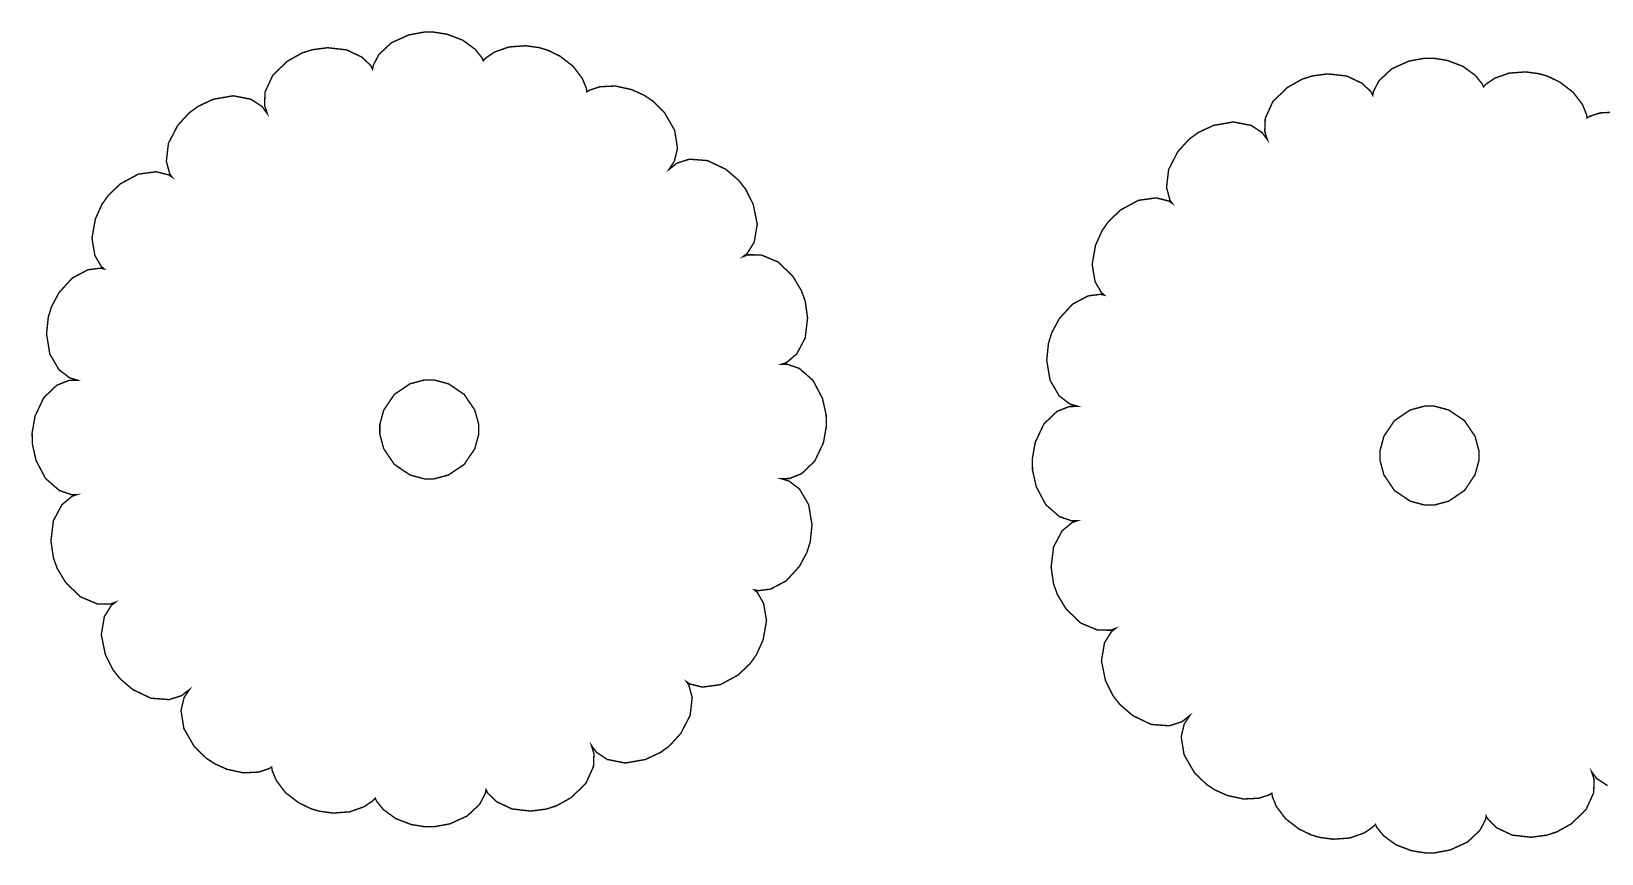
# Model space of a CAD drawing. Extents: x 0.7 to 27.4, y 1.6 to 10.2.
# Drawn here: x 1.126 to 4.103, y 3.19 to 4.748 of the extents above; entities that cross this region are included whole.
import ezdxf

# ---------------------------------------------------------------- set-up
doc = ezdxf.new("R2010")
doc.units = 0
doc.header["$MEASUREMENT"] = 0

msp = doc.modelspace()

# ---------------------------------------------------------------- linework, layer by layer
at = {"color": 0, "const_width": 0.00266}
for points in [[(1.88075, 4.74707), (1.88921, 4.74707), (1.91461, 4.74306), (1.94417, 4.73178), (1.96767, 4.71463), (1.98042, 4.69883), (1.98324, 4.69287), (1.98757, 4.69781), (2.00435, 4.70925), (2.03168, 4.71892), (2.06326, 4.72125), (2.08882, 4.71778), (2.09694, 4.71533), (2.10504, 4.71294), (2.12825, 4.70171), (2.15338, 4.68246), (2.1709, 4.65924), (2.1786, 4.6404), (2.17958, 4.6339), (2.18517, 4.63737), (2.20449, 4.64356), (2.23356, 4.64497), (2.26443, 4.63813), (2.28792, 4.6275), (2.29503, 4.62283), (2.30376, 4.61708), (2.32667, 4.5944), (2.34597, 4.56104), (2.3514, 4.52696), (2.34565, 4.50276), (2.34142, 4.49625), (2.34142, 4.49625), (2.33832, 4.49154), (2.33524, 4.48682), (2.33524, 4.48682), (2.33524, 4.48682), (2.33968, 4.49029), (2.34412, 4.49376), (2.34412, 4.49376), (2.35021, 4.49858), (2.37386, 4.50624), (2.40831, 4.50358), (2.44308, 4.48703), (2.4675, 4.46604), (2.47401, 4.45774), (2.48047, 4.44949), (2.4949, 4.42074), (2.50256, 4.38297), (2.49681, 4.34896), (2.48367, 4.32781), (2.4776, 4.32303), (2.4776, 4.32303), (2.47581, 4.32161), (2.47581, 4.32161), (2.47581, 4.32161), (2.47792, 4.32238), (2.47792, 4.32238), (2.48525, 4.32497), (2.5101, 4.32482), (2.54194, 4.31142), (2.56976, 4.28478), (2.58632, 4.25717), (2.5899, 4.24724), (2.59343, 4.23736), (2.59804, 4.20551), (2.59343, 4.16726), (2.57726, 4.13678), (2.55817, 4.12088), (2.55083, 4.11822), (2.55083, 4.11822), (2.54899, 4.11757), (2.54899, 4.11757), (2.54899, 4.11757), (2.55094, 4.11762), (2.55094, 4.11762), (2.55871, 4.11783), (2.58219, 4.10981), (2.60824, 4.08713), (2.62619, 4.05306), (2.63325, 4.0216), (2.63351, 4.01107), (2.63374, 4.0006), (2.6281, 3.96892), (2.61165, 3.93403), (2.58669, 3.91021), (2.56358, 3.9011), (2.55583, 3.90093), (2.55583, 3.90093), (2.54796, 3.90076), (2.54796, 3.90076), (2.54796, 3.90076), (2.55171, 3.89963), (2.5555, 3.89844), (2.5555, 3.89844), (2.56287, 3.89615), (2.58268, 3.88108), (2.6001, 3.85129), (2.60639, 3.81326), (2.60308, 3.78125), (2.59999, 3.77115), (2.597, 3.76156), (2.58251, 3.73443), (2.55751, 3.70708), (2.528, 3.69151), (2.5045, 3.68842), (2.49718, 3.68989), (2.50276, 3.685), (2.51465, 3.66444), (2.52018, 3.63157), (2.51372, 3.59511), (2.50103, 3.56711), (2.49522, 3.55886), (2.48921, 3.5504), (2.4661, 3.52849), (2.43257, 3.51031), (2.3986, 3.50569), (2.37478, 3.51167), (2.36843, 3.5159), (2.37283, 3.5096), (2.37924, 3.48589), (2.37528, 3.45188), (2.35775, 3.41803), (2.33632, 3.39447), (2.32796, 3.38829), (2.3195, 3.38206), (2.29031, 3.36843), (2.25239, 3.36182), (2.21847, 3.36849), (2.19775, 3.38217), (2.19314, 3.3884), (2.19314, 3.3884), (2.19054, 3.39193), (2.18799, 3.39546), (2.18799, 3.39546), (2.18799, 3.39546), (2.18929, 3.39133), (2.19065, 3.38715), (2.19065, 3.38715), (2.19303, 3.37978), (2.19206, 3.35493), (2.17774, 3.32351), (2.15022, 3.2965), (2.12213, 3.28082), (2.11214, 3.27756), (2.10281, 3.27458), (2.07329, 3.27072), (2.03749, 3.27479), (2.00803, 3.28868), (1.99164, 3.30479), (1.98828, 3.31125), (1.98703, 3.3041), (1.97635, 3.28369), (1.95258, 3.26144), (1.91982, 3.24653), (1.89051, 3.2411), (1.88075, 3.2411), (1.87224, 3.2411), (1.84685, 3.24517), (1.81728, 3.2564), (1.79378, 3.27354), (1.78103, 3.28933), (1.77826, 3.29525), (1.77388, 3.29036), (1.75711, 3.27892), (1.72971, 3.26926), (1.69814, 3.26699), (1.67264, 3.2704), (1.66456, 3.27279), (1.65642, 3.27522), (1.63319, 3.28646), (1.60807, 3.30578), (1.59056, 3.32894), (1.58285, 3.34776), (1.58192, 3.35422), (1.57628, 3.35081), (1.55692, 3.34463), (1.52789, 3.34321), (1.49696, 3.35004), (1.47353, 3.36068), (1.46647, 3.36535), (1.46647, 3.36535), (1.46642, 3.36535), (1.46642, 3.36535), (1.45762, 3.37115), (1.43474, 3.39378), (1.41547, 3.42714), (1.41004, 3.46121), (1.41575, 3.48546), (1.42003, 3.49192), (1.42003, 3.49192), (1.42312, 3.49664), (1.42626, 3.50131), (1.42626, 3.50131), (1.42626, 3.50131), (1.42182, 3.49783), (1.41738, 3.49436), (1.41738, 3.49436), (1.41124, 3.48958), (1.38759, 3.48199), (1.35314, 3.4846), (1.31836, 3.50114), (1.29395, 3.52214), (1.28749, 3.53039), (1.28098, 3.53868), (1.26655, 3.56749), (1.2589, 3.60519), (1.26465, 3.63926), (1.27778, 3.66037), (1.28391, 3.66515), (1.28391, 3.66515), (1.2857, 3.66656), (1.2857, 3.66656), (1.2857, 3.66656), (1.28353, 3.66581), (1.28353, 3.66581), (1.2762, 3.66319), (1.2513, 3.66342), (1.21951, 3.67676), (1.19168, 3.7034), (1.17513, 3.73101), (1.1716, 3.74089), (1.16808, 3.75082), (1.16341, 3.78267), (1.16802, 3.8209), (1.18419, 3.8514), (1.20334, 3.86729), (1.21067, 3.8699), (1.21067, 3.8699), (1.21251, 3.87056), (1.21251, 3.87056), (1.21251, 3.87056), (1.21056, 3.8705), (1.21056, 3.8705), (1.20275, 3.87033), (1.17925, 3.87836), (1.15321, 3.9011), (1.1352, 3.93517), (1.1282, 3.96658), (1.12798, 3.97706), (1.12771, 3.98757), (1.1333, 4.01926), (1.14974, 4.0541), (1.1747, 4.07796), (1.19786, 4.08703), (1.20568, 4.08718), (1.20568, 4.08718), (1.21354, 4.0874), (1.21354, 4.0874), (1.21354, 4.0874), (1.20974, 4.0886), (1.206, 4.08974), (1.206, 4.08974), (1.19857, 4.09207), (1.17877, 4.10715), (1.16135, 4.13693), (1.15506, 4.17492), (1.15837, 4.20692), (1.16151, 4.21696), (1.16444, 4.22661), (1.17893, 4.25375), (1.20394, 4.28103), (1.2334, 4.29665), (1.25689, 4.29969), (1.26427, 4.29824), (1.25863, 4.30317), (1.24674, 4.32374), (1.24121, 4.35661), (1.24767, 4.39307), (1.26042, 4.42106), (1.26628, 4.42925), (1.27224, 4.43778), (1.29536, 4.45969), (1.32888, 4.47786), (1.36279, 4.48247), (1.38666, 4.47651), (1.39307, 4.47222), (1.38862, 4.47857), (1.38222, 4.50228), (1.38618, 4.53629), (1.40369, 4.57021), (1.42513, 4.59369), (1.43354, 4.59983), (1.442, 4.60612), (1.47114, 4.61979), (1.50906, 4.62642), (1.54292, 4.61974), (1.56369, 4.60601), (1.56831, 4.59972), (1.56831, 4.59972), (1.5709, 4.59619), (1.57351, 4.59267), (1.57351, 4.59267), (1.57351, 4.59267), (1.57215, 4.59685), (1.57086, 4.60101), (1.57086, 4.60101), (1.56847, 4.60846), (1.56939, 4.63331), (1.58371, 4.66471), (1.61122, 4.69168), (1.63926, 4.70742), (1.64931, 4.71061), (1.65858, 4.71365), (1.68815, 4.7175), (1.72396, 4.71343), (1.75342, 4.69949), (1.76986, 4.68338), (1.77322, 4.67686), (1.77442, 4.68408), (1.7851, 4.70449), (1.80886, 4.72678), (1.84164, 4.74169), (1.87093, 4.74707), (1.88075, 4.74707)], [(1.88075, 4.08783), (1.87158, 4.08783), (1.84424, 4.08051), (1.81446, 4.06039), (1.79432, 4.0306), (1.787, 4.00325), (1.787, 3.99408), (1.787, 3.98497), (1.79432, 3.95763), (1.81446, 3.92779), (1.84424, 3.90771), (1.87158, 3.90033), (1.88075, 3.90033), (1.88986, 3.90033), (1.91721, 3.90771), (1.947, 3.92779), (1.96712, 3.95763), (1.9745, 3.98497), (1.9745, 3.99408), (1.9745, 4.00325), (1.96712, 4.0306), (1.947, 4.06039), (1.91721, 4.08051), (1.88986, 4.08783), (1.88075, 4.08783)], [(1.88075, 4.08783), (1.87158, 4.08783), (1.84424, 4.08051), (1.81446, 4.06039), (1.79432, 4.0306), (1.787, 4.00325), (1.787, 3.99408), (1.787, 3.98497), (1.79432, 3.95763), (1.81446, 3.92779), (1.84424, 3.90771), (1.87158, 3.90033), (1.88075, 3.90033), (1.88986, 3.90033), (1.91721, 3.90771), (1.947, 3.92779), (1.96712, 3.95763), (1.9745, 3.98497), (1.9745, 3.99408), (1.9745, 4.00325), (1.96712, 4.0306), (1.947, 4.06039), (1.91721, 4.08051), (1.88986, 4.08783), (1.88075, 4.08783)], [(1.88075, 4.08783), (1.87158, 4.08783), (1.84424, 4.08051), (1.81446, 4.06039), (1.79432, 4.0306), (1.787, 4.00325), (1.787, 3.99408), (1.787, 3.98497), (1.79432, 3.95763), (1.81446, 3.92779), (1.84424, 3.90771), (1.87158, 3.90033), (1.88075, 3.90033), (1.88986, 3.90033), (1.91721, 3.90771), (1.947, 3.92779), (1.96712, 3.95763), (1.9745, 3.98497), (1.9745, 3.99408), (1.9745, 4.00325), (1.96712, 4.0306), (1.947, 4.06039), (1.91721, 4.08051), (1.88986, 4.08783), (1.88075, 4.08783)], [(1.88075, 4.08783), (1.87158, 4.08783), (1.84424, 4.08051), (1.81446, 4.06039), (1.79432, 4.0306), (1.787, 4.00325), (1.787, 3.99408), (1.787, 3.98497), (1.79432, 3.95763), (1.81446, 3.92779), (1.84424, 3.90771), (1.87158, 3.90033), (1.88075, 3.90033), (1.88986, 3.90033), (1.91721, 3.90771), (1.947, 3.92779), (1.96712, 3.95763), (1.9745, 3.98497), (1.9745, 3.99408), (1.9745, 4.00325), (1.96712, 4.0306), (1.947, 4.06039), (1.91721, 4.08051), (1.88986, 4.08783), (1.88075, 4.08783)], [(1.88075, 4.08783), (1.87158, 4.08783), (1.84424, 4.08051), (1.81446, 4.06039), (1.79432, 4.0306), (1.787, 4.00325), (1.787, 3.99408), (1.787, 3.98497), (1.79432, 3.95763), (1.81446, 3.92779), (1.84424, 3.90771), (1.87158, 3.90033), (1.88075, 3.90033), (1.88986, 3.90033), (1.91721, 3.90771), (1.947, 3.92779), (1.96712, 3.95763), (1.9745, 3.98497), (1.9745, 3.99408), (1.9745, 4.00325), (1.96712, 4.0306), (1.947, 4.06039), (1.91721, 4.08051), (1.88986, 4.08783), (1.88075, 4.08783)], [(1.88075, 4.08783), (1.87158, 4.08783), (1.84424, 4.08051), (1.81446, 4.06039), (1.79432, 4.0306), (1.787, 4.00325), (1.787, 3.99408), (1.787, 3.98497), (1.79432, 3.95763), (1.81446, 3.92779), (1.84424, 3.90771), (1.87158, 3.90033), (1.88075, 3.90033), (1.88986, 3.90033), (1.91721, 3.90771), (1.947, 3.92779), (1.96712, 3.95763), (1.9745, 3.98497), (1.9745, 3.99408), (1.9745, 4.00325), (1.96712, 4.0306), (1.947, 4.06039), (1.91721, 4.08051), (1.88986, 4.08783), (1.88075, 4.08783)], [(1.88075, 4.08783), (1.87158, 4.08783), (1.84424, 4.08051), (1.81446, 4.06039), (1.79432, 4.0306), (1.787, 4.00325), (1.787, 3.99408), (1.787, 3.98497), (1.79432, 3.95763), (1.81446, 3.92779), (1.84424, 3.90771), (1.87158, 3.90033), (1.88075, 3.90033), (1.88986, 3.90033), (1.91721, 3.90771), (1.947, 3.92779), (1.96712, 3.95763), (1.9745, 3.98497), (1.9745, 3.99408), (1.9745, 4.00325), (1.96712, 4.0306), (1.947, 4.06039), (1.91721, 4.08051), (1.88986, 4.08783), (1.88075, 4.08783)], [(1.88075, 4.08783), (1.87158, 4.08783), (1.84424, 4.08051), (1.81446, 4.06039), (1.79432, 4.0306), (1.787, 4.00325), (1.787, 3.99408), (1.787, 3.98497), (1.79432, 3.95763), (1.81446, 3.92779), (1.84424, 3.90771), (1.87158, 3.90033), (1.88075, 3.90033), (1.88986, 3.90033), (1.91721, 3.90771), (1.947, 3.92779), (1.96712, 3.95763), (1.9745, 3.98497), (1.9745, 3.99408), (1.9745, 4.00325), (1.96712, 4.0306), (1.947, 4.06039), (1.91721, 4.08051), (1.88986, 4.08783), (1.88075, 4.08783)], [(1.88075, 4.08783), (1.87158, 4.08783), (1.84424, 4.08051), (1.81446, 4.06039), (1.79432, 4.0306), (1.787, 4.00325), (1.787, 3.99408), (1.787, 3.98497), (1.79432, 3.95763), (1.81446, 3.92779), (1.84424, 3.90771), (1.87158, 3.90033), (1.88075, 3.90033), (1.88986, 3.90033), (1.91721, 3.90771), (1.947, 3.92779), (1.96712, 3.95763), (1.9745, 3.98497), (1.9745, 3.99408), (1.9745, 4.00325), (1.96712, 4.0306), (1.947, 4.06039), (1.91721, 4.08051), (1.88986, 4.08783), (1.88075, 4.08783)], [(1.88075, 4.08783), (1.87158, 4.08783), (1.84424, 4.08051), (1.81446, 4.06039), (1.79432, 4.0306), (1.787, 4.00325), (1.787, 3.99408), (1.787, 3.98497), (1.79432, 3.95763), (1.81446, 3.92779), (1.84424, 3.90771), (1.87158, 3.90033), (1.88075, 3.90033), (1.88986, 3.90033), (1.91721, 3.90771), (1.947, 3.92779), (1.96712, 3.95763), (1.9745, 3.98497), (1.9745, 3.99408), (1.9745, 4.00325), (1.96712, 4.0306), (1.947, 4.06039), (1.91721, 4.08051), (1.88986, 4.08783), (1.88075, 4.08783)], [(1.88075, 4.08783), (1.87158, 4.08783), (1.84424, 4.08051), (1.81446, 4.06039), (1.79432, 4.0306), (1.787, 4.00325), (1.787, 3.99408), (1.787, 3.98497), (1.79432, 3.95763), (1.81446, 3.92779), (1.84424, 3.90771), (1.87158, 3.90033), (1.88075, 3.90033), (1.88986, 3.90033), (1.91721, 3.90771), (1.947, 3.92779), (1.96712, 3.95763), (1.9745, 3.98497), (1.9745, 3.99408), (1.9745, 4.00325), (1.96712, 4.0306), (1.947, 4.06039), (1.91721, 4.08051), (1.88986, 4.08783), (1.88075, 4.08783)], [(1.88075, 4.08783), (1.87158, 4.08783), (1.84424, 4.08051), (1.81446, 4.06039), (1.79432, 4.0306), (1.787, 4.00325), (1.787, 3.99408), (1.787, 3.98497), (1.79432, 3.95763), (1.81446, 3.92779), (1.84424, 3.90771), (1.87158, 3.90033), (1.88075, 3.90033), (1.88986, 3.90033), (1.91721, 3.90771), (1.947, 3.92779), (1.96712, 3.95763), (1.9745, 3.98497), (1.9745, 3.99408), (1.9745, 4.00325), (1.96712, 4.0306), (1.947, 4.06039), (1.91721, 4.08051), (1.88986, 4.08783), (1.88075, 4.08783)], [(1.88075, 4.08783), (1.87158, 4.08783), (1.84424, 4.08051), (1.81446, 4.06039), (1.79432, 4.0306), (1.787, 4.00325), (1.787, 3.99408), (1.787, 3.98497), (1.79432, 3.95763), (1.81446, 3.92779), (1.84424, 3.90771), (1.87158, 3.90033), (1.88075, 3.90033), (1.88986, 3.90033), (1.91721, 3.90771), (1.947, 3.92779), (1.96712, 3.95763), (1.9745, 3.98497), (1.9745, 3.99408), (1.9745, 4.00325), (1.96712, 4.0306), (1.947, 4.06039), (1.91721, 4.08051), (1.88986, 4.08783), (1.88075, 4.08783)], [(1.88075, 4.08783), (1.87158, 4.08783), (1.84424, 4.08051), (1.81446, 4.06039), (1.79432, 4.0306), (1.787, 4.00325), (1.787, 3.99408), (1.787, 3.98497), (1.79432, 3.95763), (1.81446, 3.92779), (1.84424, 3.90771), (1.87158, 3.90033), (1.88075, 3.90033), (1.88986, 3.90033), (1.91721, 3.90771), (1.947, 3.92779), (1.96712, 3.95763), (1.9745, 3.98497), (1.9745, 3.99408), (1.9745, 4.00325), (1.96712, 4.0306), (1.947, 4.06039), (1.91721, 4.08051), (1.88986, 4.08783), (1.88075, 4.08783)], [(1.88075, 4.08783), (1.87158, 4.08783), (1.84424, 4.08051), (1.81446, 4.06039), (1.79432, 4.0306), (1.787, 4.00325), (1.787, 3.99408), (1.787, 3.98497), (1.79432, 3.95763), (1.81446, 3.92779), (1.84424, 3.90771), (1.87158, 3.90033), (1.88075, 3.90033), (1.88986, 3.90033), (1.91721, 3.90771), (1.947, 3.92779), (1.96712, 3.95763), (1.9745, 3.98497), (1.9745, 3.99408), (1.9745, 4.00325), (1.96712, 4.0306), (1.947, 4.06039), (1.91721, 4.08051), (1.88986, 4.08783), (1.88075, 4.08783)], [(1.88075, 4.08783), (1.87158, 4.08783), (1.84424, 4.08051), (1.81446, 4.06039), (1.79432, 4.0306), (1.787, 4.00325), (1.787, 3.99408), (1.787, 3.98497), (1.79432, 3.95763), (1.81446, 3.92779), (1.84424, 3.90771), (1.87158, 3.90033), (1.88075, 3.90033), (1.88986, 3.90033), (1.91721, 3.90771), (1.947, 3.92779), (1.96712, 3.95763), (1.9745, 3.98497), (1.9745, 3.99408), (1.9745, 4.00325), (1.96712, 4.0306), (1.947, 4.06039), (1.91721, 4.08051), (1.88986, 4.08783), (1.88075, 4.08783)], [(1.88075, 4.08783), (1.87158, 4.08783), (1.84424, 4.08051), (1.81446, 4.06039), (1.79432, 4.0306), (1.787, 4.00325), (1.787, 3.99408), (1.787, 3.98497), (1.79432, 3.95763), (1.81446, 3.92779), (1.84424, 3.90771), (1.87158, 3.90033), (1.88075, 3.90033), (1.88986, 3.90033), (1.91721, 3.90771), (1.947, 3.92779), (1.96712, 3.95763), (1.9745, 3.98497), (1.9745, 3.99408), (1.9745, 4.00325), (1.96712, 4.0306), (1.947, 4.06039), (1.91721, 4.08051), (1.88986, 4.08783), (1.88075, 4.08783)], [(1.88075, 4.08783), (1.87158, 4.08783), (1.84424, 4.08051), (1.81446, 4.06039), (1.79432, 4.0306), (1.787, 4.00325), (1.787, 3.99408), (1.787, 3.98497), (1.79432, 3.95763), (1.81446, 3.92779), (1.84424, 3.90771), (1.87158, 3.90033), (1.88075, 3.90033), (1.88986, 3.90033), (1.91721, 3.90771), (1.947, 3.92779), (1.96712, 3.95763), (1.9745, 3.98497), (1.9745, 3.99408), (1.9745, 4.00325), (1.96712, 4.0306), (1.947, 4.06039), (1.91721, 4.08051), (1.88986, 4.08783), (1.88075, 4.08783)], [(1.88075, 4.08783), (1.87158, 4.08783), (1.84424, 4.08051), (1.81446, 4.06039), (1.79432, 4.0306), (1.787, 4.00325), (1.787, 3.99408), (1.787, 3.98497), (1.79432, 3.95763), (1.81446, 3.92779), (1.84424, 3.90771), (1.87158, 3.90033), (1.88075, 3.90033), (1.88986, 3.90033), (1.91721, 3.90771), (1.947, 3.92779), (1.96712, 3.95763), (1.9745, 3.98497), (1.9745, 3.99408), (1.9745, 4.00325), (1.96712, 4.0306), (1.947, 4.06039), (1.91721, 4.08051), (1.88986, 4.08783), (1.88075, 4.08783)], [(1.88075, 4.08783), (1.87158, 4.08783), (1.84424, 4.08051), (1.81446, 4.06039), (1.79432, 4.0306), (1.787, 4.00325), (1.787, 3.99408), (1.787, 3.98497), (1.79432, 3.95763), (1.81446, 3.92779), (1.84424, 3.90771), (1.87158, 3.90033), (1.88075, 3.90033), (1.88986, 3.90033), (1.91721, 3.90771), (1.947, 3.92779), (1.96712, 3.95763), (1.9745, 3.98497), (1.9745, 3.99408), (1.9745, 4.00325), (1.96712, 4.0306), (1.947, 4.06039), (1.91721, 4.08051), (1.88986, 4.08783), (1.88075, 4.08783)], [(1.88075, 4.08783), (1.87158, 4.08783), (1.84424, 4.08051), (1.81446, 4.06039), (1.79432, 4.0306), (1.787, 4.00325), (1.787, 3.99408), (1.787, 3.98497), (1.79432, 3.95763), (1.81446, 3.92779), (1.84424, 3.90771), (1.87158, 3.90033), (1.88075, 3.90033), (1.88986, 3.90033), (1.91721, 3.90771), (1.947, 3.92779), (1.96712, 3.95763), (1.9745, 3.98497), (1.9745, 3.99408), (1.9745, 4.00325), (1.96712, 4.0306), (1.947, 4.06039), (1.91721, 4.08051), (1.88986, 4.08783), (1.88075, 4.08783)], [(3.77713, 4.03825), (3.76796, 4.03825), (3.74061, 4.03093), (3.71078, 4.01079), (3.69069, 3.98101), (3.68338, 3.95367), (3.68338, 3.9445), (3.68338, 3.93539), (3.69069, 3.90804), (3.71078, 3.87819), (3.74061, 3.85813), (3.76796, 3.85075), (3.77713, 3.85075), (3.78624, 3.85075), (3.81358, 3.85813), (3.84337, 3.87819), (3.8635, 3.90804), (3.87088, 3.93539), (3.87088, 3.9445), (3.87088, 3.95367), (3.8635, 3.98101), (3.84337, 4.01079), (3.81358, 4.03093), (3.78624, 4.03825), (3.77713, 4.03825)], [(3.77713, 4.03825), (3.76796, 4.03825), (3.74061, 4.03093), (3.71078, 4.01079), (3.69069, 3.98101), (3.68338, 3.95367), (3.68338, 3.9445), (3.68338, 3.93539), (3.69069, 3.90804), (3.71078, 3.87819), (3.74061, 3.85813), (3.76796, 3.85075), (3.77713, 3.85075), (3.78624, 3.85075), (3.81358, 3.85813), (3.84337, 3.87819), (3.8635, 3.90804), (3.87088, 3.93539), (3.87088, 3.9445), (3.87088, 3.95367), (3.8635, 3.98101), (3.84337, 4.01079), (3.81358, 4.03093), (3.78624, 4.03825), (3.77713, 4.03825)], [(3.77713, 4.03825), (3.76796, 4.03825), (3.74061, 4.03093), (3.71078, 4.01079), (3.69069, 3.98101), (3.68338, 3.95367), (3.68338, 3.9445), (3.68338, 3.93539), (3.69069, 3.90804), (3.71078, 3.87819), (3.74061, 3.85813), (3.76796, 3.85075), (3.77713, 3.85075), (3.78624, 3.85075), (3.81358, 3.85813), (3.84337, 3.87819), (3.8635, 3.90804), (3.87088, 3.93539), (3.87088, 3.9445), (3.87088, 3.95367), (3.8635, 3.98101), (3.84337, 4.01079), (3.81358, 4.03093), (3.78624, 4.03825), (3.77713, 4.03825)], [(3.77713, 4.03825), (3.76796, 4.03825), (3.74061, 4.03093), (3.71078, 4.01079), (3.69069, 3.98101), (3.68338, 3.95367), (3.68338, 3.9445), (3.68338, 3.93539), (3.69069, 3.90804), (3.71078, 3.87819), (3.74061, 3.85813), (3.76796, 3.85075), (3.77713, 3.85075), (3.78624, 3.85075), (3.81358, 3.85813), (3.84337, 3.87819), (3.8635, 3.90804), (3.87088, 3.93539), (3.87088, 3.9445), (3.87088, 3.95367), (3.8635, 3.98101), (3.84337, 4.01079), (3.81358, 4.03093), (3.78624, 4.03825), (3.77713, 4.03825)], [(3.77713, 4.03825), (3.76796, 4.03825), (3.74061, 4.03093), (3.71078, 4.01079), (3.69069, 3.98101), (3.68338, 3.95367), (3.68338, 3.9445), (3.68338, 3.93539), (3.69069, 3.90804), (3.71078, 3.87819), (3.74061, 3.85813), (3.76796, 3.85075), (3.77713, 3.85075), (3.78624, 3.85075), (3.81358, 3.85813), (3.84337, 3.87819), (3.8635, 3.90804), (3.87088, 3.93539), (3.87088, 3.9445), (3.87088, 3.95367), (3.8635, 3.98101), (3.84337, 4.01079), (3.81358, 4.03093), (3.78624, 4.03825), (3.77713, 4.03825)], [(3.77713, 4.03825), (3.76796, 4.03825), (3.74061, 4.03093), (3.71078, 4.01079), (3.69069, 3.98101), (3.68338, 3.95367), (3.68338, 3.9445), (3.68338, 3.93539), (3.69069, 3.90804), (3.71078, 3.87819), (3.74061, 3.85813), (3.76796, 3.85075), (3.77713, 3.85075), (3.78624, 3.85075), (3.81358, 3.85813), (3.84337, 3.87819), (3.8635, 3.90804), (3.87088, 3.93539), (3.87088, 3.9445), (3.87088, 3.95367), (3.8635, 3.98101), (3.84337, 4.01079), (3.81358, 4.03093), (3.78624, 4.03825), (3.77713, 4.03825)], [(3.77713, 4.03825), (3.76796, 4.03825), (3.74061, 4.03093), (3.71078, 4.01079), (3.69069, 3.98101), (3.68338, 3.95367), (3.68338, 3.9445), (3.68338, 3.93539), (3.69069, 3.90804), (3.71078, 3.87819), (3.74061, 3.85813), (3.76796, 3.85075), (3.77713, 3.85075), (3.78624, 3.85075), (3.81358, 3.85813), (3.84337, 3.87819), (3.8635, 3.90804), (3.87088, 3.93539), (3.87088, 3.9445), (3.87088, 3.95367), (3.8635, 3.98101), (3.84337, 4.01079), (3.81358, 4.03093), (3.78624, 4.03825), (3.77713, 4.03825)], [(3.77713, 4.03825), (3.76796, 4.03825), (3.74061, 4.03093), (3.71078, 4.01079), (3.69069, 3.98101), (3.68338, 3.95367), (3.68338, 3.9445), (3.68338, 3.93539), (3.69069, 3.90804), (3.71078, 3.87819), (3.74061, 3.85813), (3.76796, 3.85075), (3.77713, 3.85075), (3.78624, 3.85075), (3.81358, 3.85813), (3.84337, 3.87819), (3.8635, 3.90804), (3.87088, 3.93539), (3.87088, 3.9445), (3.87088, 3.95367), (3.8635, 3.98101), (3.84337, 4.01079), (3.81358, 4.03093), (3.78624, 4.03825), (3.77713, 4.03825)], [(3.77713, 4.03825), (3.76796, 4.03825), (3.74061, 4.03093), (3.71078, 4.01079), (3.69069, 3.98101), (3.68338, 3.95367), (3.68338, 3.9445), (3.68338, 3.93539), (3.69069, 3.90804), (3.71078, 3.87819), (3.74061, 3.85813), (3.76796, 3.85075), (3.77713, 3.85075), (3.78624, 3.85075), (3.81358, 3.85813), (3.84337, 3.87819), (3.8635, 3.90804), (3.87088, 3.93539), (3.87088, 3.9445), (3.87088, 3.95367), (3.8635, 3.98101), (3.84337, 4.01079), (3.81358, 4.03093), (3.78624, 4.03825), (3.77713, 4.03825)], [(3.77713, 4.03825), (3.76796, 4.03825), (3.74061, 4.03093), (3.71078, 4.01079), (3.69069, 3.98101), (3.68338, 3.95367), (3.68338, 3.9445), (3.68338, 3.93539), (3.69069, 3.90804), (3.71078, 3.87819), (3.74061, 3.85813), (3.76796, 3.85075), (3.77713, 3.85075), (3.78624, 3.85075), (3.81358, 3.85813), (3.84337, 3.87819), (3.8635, 3.90804), (3.87088, 3.93539), (3.87088, 3.9445), (3.87088, 3.95367), (3.8635, 3.98101), (3.84337, 4.01079), (3.81358, 4.03093), (3.78624, 4.03825), (3.77713, 4.03825)], [(3.77713, 4.03825), (3.76796, 4.03825), (3.74061, 4.03093), (3.71078, 4.01079), (3.69069, 3.98101), (3.68338, 3.95367), (3.68338, 3.9445), (3.68338, 3.93539), (3.69069, 3.90804), (3.71078, 3.87819), (3.74061, 3.85813), (3.76796, 3.85075), (3.77713, 3.85075), (3.78624, 3.85075), (3.81358, 3.85813), (3.84337, 3.87819), (3.8635, 3.90804), (3.87088, 3.93539), (3.87088, 3.9445), (3.87088, 3.95367), (3.8635, 3.98101), (3.84337, 4.01079), (3.81358, 4.03093), (3.78624, 4.03825), (3.77713, 4.03825)], [(3.77713, 4.03825), (3.76796, 4.03825), (3.74061, 4.03093), (3.71078, 4.01079), (3.69069, 3.98101), (3.68338, 3.95367), (3.68338, 3.9445), (3.68338, 3.93539), (3.69069, 3.90804), (3.71078, 3.87819), (3.74061, 3.85813), (3.76796, 3.85075), (3.77713, 3.85075), (3.78624, 3.85075), (3.81358, 3.85813), (3.84337, 3.87819), (3.8635, 3.90804), (3.87088, 3.93539), (3.87088, 3.9445), (3.87088, 3.95367), (3.8635, 3.98101), (3.84337, 4.01079), (3.81358, 4.03093), (3.78624, 4.03825), (3.77713, 4.03825)], [(3.77713, 4.03825), (3.76796, 4.03825), (3.74061, 4.03093), (3.71078, 4.01079), (3.69069, 3.98101), (3.68338, 3.95367), (3.68338, 3.9445), (3.68338, 3.93539), (3.69069, 3.90804), (3.71078, 3.87819), (3.74061, 3.85813), (3.76796, 3.85075), (3.77713, 3.85075), (3.78624, 3.85075), (3.81358, 3.85813), (3.84337, 3.87819), (3.8635, 3.90804), (3.87088, 3.93539), (3.87088, 3.9445), (3.87088, 3.95367), (3.8635, 3.98101), (3.84337, 4.01079), (3.81358, 4.03093), (3.78624, 4.03825), (3.77713, 4.03825)], [(3.77713, 4.03825), (3.76796, 4.03825), (3.74061, 4.03093), (3.71078, 4.01079), (3.69069, 3.98101), (3.68338, 3.95367), (3.68338, 3.9445), (3.68338, 3.93539), (3.69069, 3.90804), (3.71078, 3.87819), (3.74061, 3.85813), (3.76796, 3.85075), (3.77713, 3.85075), (3.78624, 3.85075), (3.81358, 3.85813), (3.84337, 3.87819), (3.8635, 3.90804), (3.87088, 3.93539), (3.87088, 3.9445), (3.87088, 3.95367), (3.8635, 3.98101), (3.84337, 4.01079), (3.81358, 4.03093), (3.78624, 4.03825), (3.77713, 4.03825)], [(3.77713, 4.03825), (3.76796, 4.03825), (3.74061, 4.03093), (3.71078, 4.01079), (3.69069, 3.98101), (3.68338, 3.95367), (3.68338, 3.9445), (3.68338, 3.93539), (3.69069, 3.90804), (3.71078, 3.87819), (3.74061, 3.85813), (3.76796, 3.85075), (3.77713, 3.85075), (3.78624, 3.85075), (3.81358, 3.85813), (3.84337, 3.87819), (3.8635, 3.90804), (3.87088, 3.93539), (3.87088, 3.9445), (3.87088, 3.95367), (3.8635, 3.98101), (3.84337, 4.01079), (3.81358, 4.03093), (3.78624, 4.03825), (3.77713, 4.03825)], [(3.77713, 4.03825), (3.76796, 4.03825), (3.74061, 4.03093), (3.71078, 4.01079), (3.69069, 3.98101), (3.68338, 3.95367), (3.68338, 3.9445), (3.68338, 3.93539), (3.69069, 3.90804), (3.71078, 3.87819), (3.74061, 3.85813), (3.76796, 3.85075), (3.77713, 3.85075), (3.78624, 3.85075), (3.81358, 3.85813), (3.84337, 3.87819), (3.8635, 3.90804), (3.87088, 3.93539), (3.87088, 3.9445), (3.87088, 3.95367), (3.8635, 3.98101), (3.84337, 4.01079), (3.81358, 4.03093), (3.78624, 4.03825), (3.77713, 4.03825)], [(3.77713, 4.03825), (3.76796, 4.03825), (3.74061, 4.03093), (3.71078, 4.01079), (3.69069, 3.98101), (3.68338, 3.95367), (3.68338, 3.9445), (3.68338, 3.93539), (3.69069, 3.90804), (3.71078, 3.87819), (3.74061, 3.85813), (3.76796, 3.85075), (3.77713, 3.85075), (3.78624, 3.85075), (3.81358, 3.85813), (3.84337, 3.87819), (3.8635, 3.90804), (3.87088, 3.93539), (3.87088, 3.9445), (3.87088, 3.95367), (3.8635, 3.98101), (3.84337, 4.01079), (3.81358, 4.03093), (3.78624, 4.03825), (3.77713, 4.03825)], [(3.77713, 4.03825), (3.76796, 4.03825), (3.74061, 4.03093), (3.71078, 4.01079), (3.69069, 3.98101), (3.68338, 3.95367), (3.68338, 3.9445), (3.68338, 3.93539), (3.69069, 3.90804), (3.71078, 3.87819), (3.74061, 3.85813), (3.76796, 3.85075), (3.77713, 3.85075), (3.78624, 3.85075), (3.81358, 3.85813), (3.84337, 3.87819), (3.8635, 3.90804), (3.87088, 3.93539), (3.87088, 3.9445), (3.87088, 3.95367), (3.8635, 3.98101), (3.84337, 4.01079), (3.81358, 4.03093), (3.78624, 4.03825), (3.77713, 4.03825)], [(3.77713, 4.03825), (3.76796, 4.03825), (3.74061, 4.03093), (3.71078, 4.01079), (3.69069, 3.98101), (3.68338, 3.95367), (3.68338, 3.9445), (3.68338, 3.93539), (3.69069, 3.90804), (3.71078, 3.87819), (3.74061, 3.85813), (3.76796, 3.85075), (3.77713, 3.85075), (3.78624, 3.85075), (3.81358, 3.85813), (3.84337, 3.87819), (3.8635, 3.90804), (3.87088, 3.93539), (3.87088, 3.9445), (3.87088, 3.95367), (3.8635, 3.98101), (3.84337, 4.01079), (3.81358, 4.03093), (3.78624, 4.03825), (3.77713, 4.03825)], [(3.77713, 4.03825), (3.76796, 4.03825), (3.74061, 4.03093), (3.71078, 4.01079), (3.69069, 3.98101), (3.68338, 3.95367), (3.68338, 3.9445), (3.68338, 3.93539), (3.69069, 3.90804), (3.71078, 3.87819), (3.74061, 3.85813), (3.76796, 3.85075), (3.77713, 3.85075), (3.78624, 3.85075), (3.81358, 3.85813), (3.84337, 3.87819), (3.8635, 3.90804), (3.87088, 3.93539), (3.87088, 3.9445), (3.87088, 3.95367), (3.8635, 3.98101), (3.84337, 4.01079), (3.81358, 4.03093), (3.78624, 4.03825), (3.77713, 4.03825)], [(3.77713, 4.03825), (3.76796, 4.03825), (3.74061, 4.03093), (3.71078, 4.01079), (3.69069, 3.98101), (3.68338, 3.95367), (3.68338, 3.9445), (3.68338, 3.93539), (3.69069, 3.90804), (3.71078, 3.87819), (3.74061, 3.85813), (3.76796, 3.85075), (3.77713, 3.85075), (3.78624, 3.85075), (3.81358, 3.85813), (3.84337, 3.87819), (3.8635, 3.90804), (3.87088, 3.93539), (3.87088, 3.9445), (3.87088, 3.95367), (3.8635, 3.98101), (3.84337, 4.01079), (3.81358, 4.03093), (3.78624, 4.03825), (3.77713, 4.03825)]]:
    msp.add_lwpolyline(points, close=True, dxfattribs=at)
msp.add_lwpolyline([(4.11486, 3.3189), (4.09413, 3.33257), (4.08951, 3.33882), (4.08951, 3.33882), (4.08692, 3.34233), (4.08431, 3.34586), (4.08431, 3.34586), (4.08431, 3.34586), (4.08567, 3.34174), (4.08703, 3.33757), (4.08703, 3.33757), (4.08942, 3.33018), (4.08843, 3.30533), (4.07411, 3.27393), (4.0466, 3.2469), (4.0185, 3.23122), (4.00851, 3.22797), (3.99918, 3.22499), (3.96967, 3.22114), (3.93386, 3.22521), (3.9044, 3.2391), (3.88803, 3.25521), (3.88465, 3.26167), (3.8834, 3.2545), (3.87272, 3.2341), (3.84896, 3.21186), (3.81619, 3.19694), (3.78689, 3.19151), (3.77713, 3.19151), (3.76861, 3.19151), (3.74322, 3.19558), (3.71365, 3.20682), (3.69015, 3.22396), (3.6774, 3.23975), (3.67464, 3.24567), (3.67025, 3.24078), (3.65349, 3.22933), (3.62608, 3.21967), (3.59451, 3.21739), (3.56901, 3.22081), (3.56093, 3.22319), (3.55279, 3.22564), (3.52957, 3.23687), (3.50444, 3.25618), (3.48693, 3.27935), (3.47922, 3.29818), (3.47831, 3.30464), (3.47265, 3.30122), (3.45329, 3.29503), (3.42426, 3.29363), (3.39333, 3.30046), (3.36985, 3.31108), (3.36279, 3.31575), (3.354, 3.32156), (3.33111, 3.34418), (3.31185, 3.37756), (3.30643, 3.41162), (3.31213, 3.43587), (3.3164, 3.44233), (3.3164, 3.44233), (3.3195, 3.44706), (3.32264, 3.45171), (3.32264, 3.45171), (3.32264, 3.45171), (3.31819, 3.44824), (3.31375, 3.44476), (3.31375, 3.44476), (3.30761, 3.44), (3.28396, 3.4324), (3.24951, 3.435), (3.21474, 3.45156), (3.19032, 3.47254), (3.18386, 3.48079), (3.17736, 3.4891), (3.16288, 3.5179), (3.15522, 3.55567), (3.16097, 3.58968), (3.17415, 3.61079), (3.18028, 3.61556), (3.18028, 3.61556), (3.18207, 3.61697), (3.18207, 3.61697), (3.18207, 3.61697), (3.1799, 3.61621), (3.1799, 3.61621), (3.17258, 3.61361), (3.14768, 3.61382), (3.11589, 3.62717), (3.08806, 3.65381), (3.0715, 3.68143), (3.06799, 3.69129), (3.06446, 3.70122), (3.05979, 3.73307), (3.0644, 3.77132), (3.08057, 3.80181), (3.09972, 3.81771), (3.10704, 3.82032), (3.10704, 3.82032), (3.10889, 3.82096), (3.10889, 3.82096), (3.10889, 3.82096), (3.10693, 3.8209), (3.10693, 3.8209), (3.09912, 3.82075), (3.07557, 3.82878), (3.04958, 3.85151), (3.03157, 3.88558), (3.02453, 3.91699), (3.02431, 3.92746), (3.02431, 3.92746), (3.02436, 3.92746), (3.02436, 3.92746), (3.02408, 3.93799), (3.02968, 3.96967), (3.04611, 4.0045), (3.07107, 4.02838), (3.09424, 4.03743), (3.10206, 4.0376), (3.10206, 4.0376), (3.10992, 4.03782), (3.10992, 4.03782), (3.10992, 4.03782), (3.10613, 4.03901), (3.10238, 4.04015), (3.10238, 4.04015), (3.09494, 4.04249), (3.07514, 4.05757), (3.05772, 4.08735), (3.05143, 4.12532), (3.05474, 4.15733), (3.05789, 4.16737), (3.06082, 4.17703), (3.07531, 4.20415), (3.10032, 4.23144), (3.12978, 4.24707), (3.15326, 4.25011), (3.16064, 4.24864), (3.155, 4.25358), (3.14312, 4.27414), (3.13758, 4.30701), (3.14404, 4.34347), (3.15679, 4.37147), (3.16265, 4.37967), (3.16863, 4.38818), (3.19174, 4.4101), (3.22526, 4.42828), (3.25917, 4.43289), (3.28304, 4.42692), (3.28944, 4.42264), (3.285, 4.42899), (3.2786, 4.45269), (3.28256, 4.48671), (3.30007, 4.52061), (3.3215, 4.54411), (3.32992, 4.55024), (3.33838, 4.55653), (3.36751, 4.57021), (3.40543, 4.57682), (3.43929, 4.57015), (3.46007, 4.55643), (3.46468, 4.55013), (3.46468, 4.55013), (3.46729, 4.5466), (3.46989, 4.54308), (3.46989, 4.54308), (3.46989, 4.54308), (3.46853, 4.54725), (3.46724, 4.55143), (3.46724, 4.55143), (3.46485, 4.55886), (3.46576, 4.58371), (3.48008, 4.61513), (3.5076, 4.64208), (3.53564, 4.65782), (3.54568, 4.66103), (3.55496, 4.66407), (3.58453, 4.66792), (3.62033, 4.66385), (3.64979, 4.6499), (3.66624, 4.63379), (3.6696, 4.62728), (3.67079, 4.6345), (3.68143, 4.65489), (3.70518, 4.67719), (3.73801, 4.69211), (3.76731, 4.69749), (3.77713, 4.69749), (3.77713, 4.69749), (3.7856, 4.69749), (3.81099, 4.69347), (3.84056, 4.68218), (3.86404, 4.66504), (3.87679, 4.64925), (3.87961, 4.64328), (3.88396, 4.64822), (3.90072, 4.65967), (3.92806, 4.66932), (3.95964, 4.67165), (3.98519, 4.66818), (3.99333, 4.66575), (4.00142, 4.66336), (4.02463, 4.65213), (4.04975, 4.63286), (4.06728, 4.60965), (4.07497, 4.59082), (4.07596, 4.58431), (4.08149, 4.58778), (4.10086, 4.59397), (4.12989, 4.59543)], dxfattribs=at)

doc.saveas('drawing.dxf')
